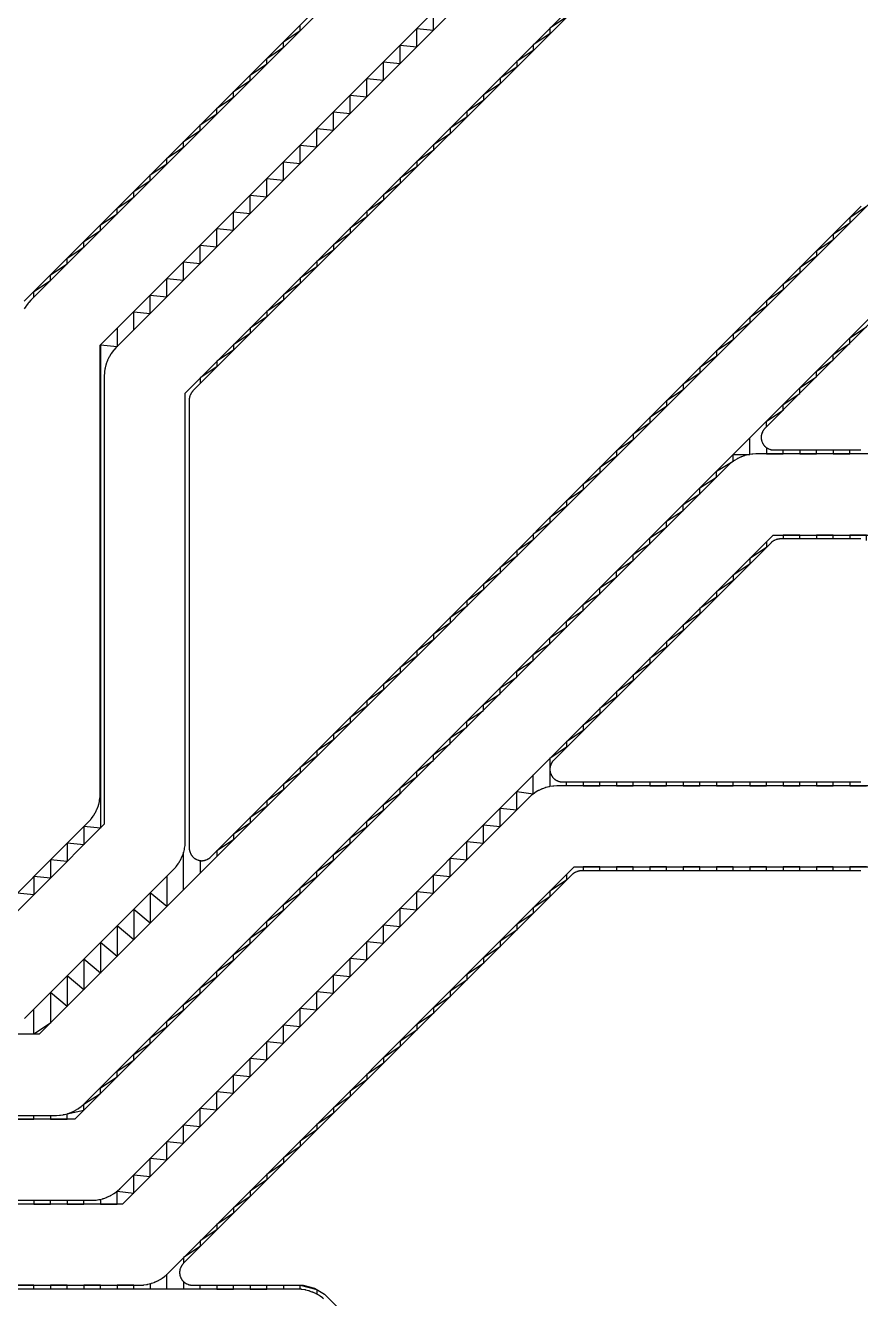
# Model space of a CAD drawing. Header units: metres. Extents: x 141.3 to 191.2, y -114.6 to -61.8.
# Drawn here: x 180.33 to 186.73, y -78.03 to -68.29 of the extents above; entities that cross this region are included whole.
import ezdxf

# ---------------------------------------------------------------- set-up
doc = ezdxf.new("R2010")
doc.units = ezdxf.units.M

msp = doc.modelspace()

# ---------------------------------------------------------------- linework, layer by layer
for points in [[(180.3215, -70.4029), (186.6982, -64.0262)], [(186.7247, -64.0427), (180.3747, -70.3927), (180.3733, -70.3942), (180.3718, -70.3957), (180.357, -70.4121), (180.3556, -70.4137), (180.3543, -70.4153), (180.353, -70.4169), (180.3517, -70.4186), (180.3386, -70.4363), (180.3373, -70.438), (180.3362, -70.4397), (180.335, -70.4415), (180.3339, -70.4432), (180.3226, -70.4622)], [(179.9583, -75.2423), (180.8133, -74.3873), (180.8147, -74.3858), (180.8162, -74.3843), (180.831, -74.3679), (180.8324, -74.3663), (180.8337, -74.3647), (180.835, -74.3631), (180.8363, -74.3614), (180.8494, -74.3437), (180.8507, -74.342), (180.8518, -74.3403), (180.853, -74.3385), (180.8541, -74.3368), (180.8654, -74.3178), (180.8665, -74.316), (180.8675, -74.3142), (180.8685, -74.3123), (180.8694, -74.3105), (180.8788, -74.2905), (180.8797, -74.2886), (180.8805, -74.2867), (180.8813, -74.2847), (180.882, -74.2828), (180.8895, -74.262), (180.8894, -74.262), (180.8901, -74.2602), (180.8907, -74.2581), (180.8913, -74.2561), (180.8919, -74.254), (180.8972, -74.2326), (180.8977, -74.2305), (180.8982, -74.2285), (180.8985, -74.2264), (180.8989, -74.2244), (180.9021, -74.2025), (180.9024, -74.2005), (180.9026, -74.1984), (180.9028, -74.1963), (180.9029, -74.1942), (180.904, -74.1722), (180.9041, -74.1701), (180.9041, -74.168), (180.9041, -70.7405), (186.757, -64.8876)], [(185.2007, -66.5827), (181.0257, -70.7577), (181.0243, -70.7592), (181.0228, -70.7607), (181.008, -70.7771), (181.0066, -70.7787), (181.0053, -70.7803), (181.004, -70.7819), (181.0027, -70.7836), (180.9896, -70.8013), (180.9883, -70.803), (180.9872, -70.8047), (180.986, -70.8065), (180.9849, -70.8082), (180.9736, -70.8272), (180.9725, -70.829), (180.9715, -70.8308), (180.9705, -70.8327), (180.9696, -70.8345), (180.9602, -70.8545), (180.9593, -70.8564), (180.9585, -70.8583), (180.9577, -70.8603), (180.957, -70.8622), (180.9495, -70.883), (180.9496, -70.883), (180.9489, -70.8848), (180.9483, -70.8869), (180.9477, -70.8889), (180.9471, -70.891), (180.9418, -70.9124), (180.9413, -70.9145), (180.9408, -70.9165), (180.9405, -70.9186), (180.9401, -70.9206), (180.9369, -70.9425), (180.9366, -70.9445), (180.9364, -70.9466), (180.9362, -70.9487), (180.9361, -70.9508), (180.935, -70.9728), (180.9349, -70.9749), (180.9349, -70.977), (180.9349, -74.4045), (179.9765, -75.3629)], [(180.3243, -75.8923), (181.4643, -74.7523), (181.4657, -74.7508), (181.4672, -74.7493), (181.482, -74.7329), (181.4834, -74.7313), (181.4847, -74.7297), (181.486, -74.7281), (181.4873, -74.7264), (181.5004, -74.7087), (181.5017, -74.707), (181.5028, -74.7053), (181.504, -74.7035), (181.5051, -74.7018), (181.5164, -74.6828), (181.5175, -74.681), (181.5185, -74.6792), (181.5195, -74.6773), (181.5204, -74.6755), (181.5298, -74.6555), (181.5307, -74.6536), (181.5315, -74.6517), (181.5323, -74.6497), (181.533, -74.6478), (181.5405, -74.627), (181.5404, -74.627), (181.5405, -74.6268), (181.5412, -74.6249), (181.5418, -74.6229), (181.5424, -74.621), (181.5429, -74.619), (181.5482, -74.5976), (181.5487, -74.5955), (181.5492, -74.5935), (181.5495, -74.5914), (181.5499, -74.5894), (181.5531, -74.5675), (181.5534, -74.5655), (181.5536, -74.5634), (181.5538, -74.5613), (181.5539, -74.5592), (181.555, -74.5372), (181.5551, -74.5351), (181.5551, -74.533), (181.5551, -71.1055), (185.5485, -67.1121)], [(185.5328, -67.1708), (181.6138, -71.0898), (181.6123, -71.0913), (181.6109, -71.0928), (181.6095, -71.0944), (181.6082, -71.096), (181.6069, -71.0976), (181.6056, -71.0992), (181.6044, -71.1009), (181.6032, -71.1027), (181.6021, -71.1044), (181.601, -71.1062), (181.5999, -71.108), (181.5989, -71.1098), (181.5979, -71.1117), (181.597, -71.1135), (181.5962, -71.1154), (181.5953, -71.1174), (181.592, -71.1255), (181.5912, -71.1274), (181.5905, -71.1294), (181.5898, -71.1314), (181.5892, -71.1333), (181.5886, -71.1353), (181.588, -71.1374), (181.5876, -71.1394), (181.5871, -71.1414), (181.5868, -71.1435), (181.5864, -71.1455), (181.5861, -71.1476), (181.5859, -71.1497), (181.5857, -71.1518), (181.5856, -71.1538), (181.5855, -71.1559), (181.5855, -71.158), (181.5855, -74.5878), (181.5855, -74.5899), (181.5856, -74.592), (181.5857, -74.5941), (181.5859, -74.5962), (181.5861, -74.5982), (181.5864, -74.6003), (181.5868, -74.6024), (181.5871, -74.6044), (181.5876, -74.6064), (181.588, -74.6085), (181.5886, -74.6105), (181.5892, -74.6125), (181.5898, -74.6145), (181.5905, -74.6165), (181.5912, -74.6184), (181.592, -74.6204), (181.5953, -74.6285), (181.5962, -74.6304), (181.597, -74.6323), (181.5979, -74.6342), (181.5989, -74.636), (181.5999, -74.6379), (181.601, -74.6397), (181.6021, -74.6414), (181.6032, -74.6432), (181.6044, -74.6449), (181.6056, -74.6466), (181.6069, -74.6483), (181.6082, -74.6499), (181.6095, -74.6515), (181.6109, -74.653), (181.6123, -74.6546), (181.6138, -74.6561), (181.6153, -74.6575), (181.6168, -74.6589), (181.6183, -74.6603), (181.6199, -74.6617), (181.6216, -74.663), (181.6232, -74.6642), (181.6249, -74.6655), (181.6266, -74.6666), (181.6284, -74.6678), (181.6302, -74.6689), (181.632, -74.6699), (181.6338, -74.6709), (181.6357, -74.6719), (181.6375, -74.6728), (181.6394, -74.6737), (181.6413, -74.6745), (181.6495, -74.6779), (181.6514, -74.6786), (181.6534, -74.6794), (181.6553, -74.68), (181.6573, -74.6807), (181.6593, -74.6812), (181.6613, -74.6818), (181.6634, -74.6823), (181.6654, -74.6827), (181.6675, -74.6831), (181.6695, -74.6834), (181.6716, -74.6837), (181.6737, -74.6839), (181.6757, -74.6841), (181.6778, -74.6842), (181.6799, -74.6843), (181.682, -74.6843), (181.6841, -74.6843), (181.6862, -74.6842), (181.6883, -74.6841), (181.6903, -74.6839), (181.6924, -74.6837), (181.6945, -74.6834), (181.6965, -74.6831), (181.6986, -74.6827), (181.7006, -74.6823), (181.7027, -74.6818), (181.7047, -74.6812), (181.7067, -74.6807), (181.7087, -74.68), (181.7106, -74.6794), (181.7126, -74.6786), (181.7145, -74.6779), (181.7227, -74.6745), (181.7246, -74.6737), (181.7265, -74.6728), (181.7283, -74.6719), (181.7302, -74.6709), (181.732, -74.6699), (181.7338, -74.6689), (181.7356, -74.6678), (181.7374, -74.6666), (181.7391, -74.6655), (181.7408, -74.6642), (181.7424, -74.663), (181.7441, -74.6617), (181.7457, -74.6603), (181.7472, -74.6589), (181.7487, -74.6575), (181.7502, -74.6561), (186.7303, -69.676)], [(181.16, -70.6234), (181.16, -70.4846), (181.2875, -70.4959), (181.2875, -70.3571), (181.415, -70.3684), (181.415, -70.2296), (181.5425, -70.2409), (181.5425, -70.1021), (181.67, -70.1134), (181.67, -69.9746), (181.7975, -69.9859), (181.7975, -69.8471), (181.925, -69.8584), (181.925, -69.7196), (182.0525, -69.7309), (182.0525, -69.5921), (182.18, -69.6034), (182.18, -69.4646), (182.3075, -69.4759), (182.3075, -69.3371), (182.435, -69.3484), (182.435, -69.2096), (182.5625, -69.2209), (182.5625, -69.0821), (182.69, -69.0934), (182.69, -68.9546), (182.8175, -68.9659), (182.8175, -68.8271), (182.945, -68.8384), (182.945, -68.6996), (183.0725, -68.7109), (183.0725, -68.5721), (183.2, -68.5834), (183.2, -68.4446), (183.3275, -68.4559), (183.3275, -68.3171), (183.455, -68.3284), (183.455, -68.1896)], [(180.395, -70.3724), (180.395, -70.3295), (180.5225, -70.2449), (180.5225, -70.202), (180.65, -70.1174), (180.65, -70.0745), (180.7775, -69.9899), (180.7775, -69.947), (180.905, -69.8624), (180.905, -69.8195), (181.0325, -69.7349), (181.0325, -69.692), (181.16, -69.6074), (181.16, -69.5645), (181.2875, -69.4799), (181.2875, -69.437), (181.415, -69.3524), (181.415, -69.3095), (181.5425, -69.2249), (181.5425, -69.182), (181.67, -69.0974), (181.67, -69.0545), (181.7975, -68.9699), (181.7975, -68.927), (181.925, -68.8424), (181.925, -68.7995), (182.0525, -68.7149), (182.0525, -68.672), (182.18, -68.5874), (182.18, -68.5445), (182.3075, -68.4599), (182.3075, -68.417), (182.435, -68.3324), (182.435, -68.2895)], [(184.475, -68.2285), (184.3475, -68.3131), (184.3475, -68.356), (184.22, -68.4406), (184.22, -68.4835), (184.0925, -68.5681), (184.0925, -68.611), (183.965, -68.6956), (183.965, -68.7385), (183.8375, -68.8231), (183.8375, -68.866), (183.71, -68.9506), (183.71, -68.9935), (183.5825, -69.0781), (183.5825, -69.121), (183.455, -69.2056), (183.455, -69.2485), (183.3275, -69.3331), (183.3275, -69.376), (183.2, -69.4606), (183.2, -69.5035), (183.0725, -69.5881), (183.0725, -69.631), (182.945, -69.7156), (182.945, -69.7585), (182.8175, -69.8431), (182.8175, -69.886), (182.69, -69.9706), (182.69, -70.0135), (182.5625, -70.0981), (182.5625, -70.141), (182.435, -70.2256), (182.435, -70.2685), (182.3075, -70.3531), (182.3075, -70.396), (182.18, -70.4806), (182.18, -70.5235), (182.0525, -70.6081), (182.0525, -70.651), (181.925, -70.7356), (181.925, -70.7785), (181.7975, -70.8631), (181.7975, -70.906), (181.67, -70.9906), (181.67, -71.0335)], [(186.8074, -69.6419), (180.4364, -76.0129), (178.81, -76.0129)], [(186.77, -69.6793), (186.6425, -69.7638), (186.6425, -69.8068), (186.515, -69.8913), (186.515, -69.9343), (186.3875, -70.0188), (186.3875, -70.0618), (186.26, -70.1463), (186.26, -70.1893), (186.1325, -70.2738), (186.1325, -70.3168), (186.005, -70.4013), (186.005, -70.4443), (185.8775, -70.5288), (185.8775, -70.5718), (185.75, -70.6563), (185.75, -70.6993), (185.6225, -70.7838), (185.6225, -70.8268), (185.495, -70.9113), (185.495, -70.9543), (185.3675, -71.0388), (185.3675, -71.0818), (185.24, -71.1663), (185.24, -71.2093), (185.1125, -71.2938), (185.1125, -71.3368), (184.985, -71.4213), (184.985, -71.4643), (184.8575, -71.5488), (184.8575, -71.5918), (184.73, -71.6763), (184.73, -71.7193), (184.6025, -71.8038), (184.6025, -71.8468), (184.475, -71.9313), (184.475, -71.9743), (184.3475, -72.0588), (184.3475, -72.1018), (184.22, -72.1863), (184.22, -72.2293), (184.0925, -72.3138), (184.0925, -72.3568), (183.965, -72.4413), (183.965, -72.4843), (183.8375, -72.5688), (183.8375, -72.6118), (183.71, -72.6963), (183.71, -72.7393), (183.5825, -72.8238), (183.5825, -72.8668), (183.455, -72.9513), (183.455, -72.9943), (183.3275, -73.0788), (183.3275, -73.1218), (183.2, -73.2063), (183.2, -73.2493), (183.0725, -73.3338), (183.0725, -73.3768), (182.945, -73.4613), (182.945, -73.5043), (182.8175, -73.5888), (182.8175, -73.6318), (182.69, -73.7163), (182.69, -73.7593), (182.5625, -73.8438), (182.5625, -73.8868), (182.435, -73.9713), (182.435, -74.0143), (182.3075, -74.0988), (182.3075, -74.1418), (182.18, -74.2263), (182.18, -74.2693), (182.0525, -74.3538), (182.0525, -74.3968), (181.925, -74.4813), (181.925, -74.5243), (181.7975, -74.6088), (181.7975, -74.6518)], [(178.81, -76.6331), (180.5648, -76.6331), (180.5669, -76.6331), (180.569, -76.633), (180.5911, -76.6319), (180.5932, -76.6318), (180.5952, -76.6316), (180.5973, -76.6314), (180.5994, -76.6311), (180.6212, -76.6279), (180.6233, -76.6275), (180.6253, -76.6272), (180.6274, -76.6267), (180.6294, -76.6262), (180.6508, -76.6209), (180.6529, -76.6203), (180.6549, -76.6198), (180.6568, -76.6191), (180.6588, -76.6185), (180.6796, -76.611), (180.6816, -76.6103), (180.6835, -76.6095), (180.6854, -76.6087), (180.6873, -76.6078), (180.7073, -76.5984), (180.7092, -76.5975), (180.711, -76.5965), (180.7129, -76.5955), (180.7147, -76.5944), (180.7336, -76.5831), (180.7354, -76.582), (180.7371, -76.5808), (180.7388, -76.5797), (180.7405, -76.5784), (180.7583, -76.5653), (180.7599, -76.564), (180.7616, -76.5627), (180.7632, -76.5614), (180.7647, -76.56), (180.7811, -76.5452), (180.7826, -76.5437), (180.7841, -76.5423), (187.194, -70.1324)], [(187.1446, -70.2248), (186.2796, -71.0898), (185.9926, -71.3768), (185.9912, -71.3783), (185.9897, -71.3798), (185.9884, -71.3813), (185.987, -71.3829), (185.9857, -71.3846), (185.9844, -71.3862), (185.9832, -71.3879), (185.982, -71.3896), (185.9809, -71.3914), (185.9798, -71.3932), (185.9788, -71.395), (185.9778, -71.3968), (185.9768, -71.3987), (185.9759, -71.4005), (185.975, -71.4024), (185.9742, -71.4043), (185.9708, -71.4125), (185.97, -71.4144), (185.9693, -71.4164), (185.9686, -71.4183), (185.968, -71.4203), (185.9674, -71.4223), (185.9669, -71.4243), (185.9664, -71.4264), (185.966, -71.4284), (185.9656, -71.4305), (185.9653, -71.4325), (185.965, -71.4346), (185.9648, -71.4367), (185.9646, -71.4387), (185.9645, -71.4408), (185.9644, -71.4429), (185.9644, -71.445), (185.9644, -71.4471), (185.9645, -71.4492), (185.9646, -71.4513), (185.9648, -71.4533), (185.965, -71.4554), (185.9653, -71.4575), (185.9656, -71.4595), (185.966, -71.4616), (185.9664, -71.4636), (185.9669, -71.4657), (185.9674, -71.4677), (185.968, -71.4697), (185.9686, -71.4717), (185.9693, -71.4736), (185.97, -71.4756), (185.9708, -71.4775), (185.9742, -71.4857), (185.975, -71.4876), (185.9759, -71.4895), (185.9768, -71.4913), (185.9778, -71.4932), (185.9788, -71.495), (185.9798, -71.4968), (185.9809, -71.4986), (185.982, -71.5004), (185.9832, -71.5021), (185.9844, -71.5038), (185.9857, -71.5054), (185.987, -71.5071), (185.9884, -71.5087), (185.9897, -71.5102), (185.9912, -71.5117), (185.9926, -71.5132), (185.9941, -71.5147), (185.9956, -71.5161), (185.9972, -71.5175), (185.9988, -71.5188), (186.0004, -71.5201), (186.0021, -71.5214), (186.0038, -71.5226), (186.0055, -71.5238), (186.0072, -71.5249), (186.009, -71.526), (186.0108, -71.5271), (186.0127, -71.5281), (186.0145, -71.5291), (186.0164, -71.53), (186.0183, -71.5308), (186.0202, -71.5317), (186.0283, -71.535), (186.0303, -71.5358), (186.0322, -71.5365), (186.0342, -71.5372), (186.0362, -71.5378), (186.0382, -71.5384), (186.0402, -71.539), (186.0422, -71.5394), (186.0443, -71.5399), (186.0463, -71.5402), (186.0484, -71.5406), (186.0504, -71.5409), (186.0525, -71.5411), (186.0546, -71.5413), (186.0567, -71.5414), (186.0588, -71.5415), (186.0609, -71.5415), (186.7235, -71.5415), (186.7256, -71.5415), (186.7277, -71.5414)], [(181.0325, -70.6121), (181.0325, -70.7509), (180.905, -70.7396), (180.905, -74.4344), (180.7775, -74.4231), (180.7775, -74.5619), (180.65, -74.5506), (180.65, -74.6894), (180.5225, -74.6781), (180.5225, -74.8169), (180.395, -74.8056), (180.395, -74.9444), (180.2675, -74.9331), (180.2675, -75.0719), (180.14, -75.0606), (180.14, -75.1994), (180.0125, -75.1881), (180.0125, -75.3269), (179.885, -75.2966), (179.885, -75.3629), (179.7575, -75.3629), (179.7575, -75.3323)], [(186.005, -71.3644), (186.005, -71.3214), (186.1325, -71.2369), (186.1325, -71.1939), (186.26, -71.1094), (186.26, -71.0664), (186.3875, -70.9819), (186.3875, -70.9389), (186.515, -70.8544), (186.515, -70.8114), (186.6425, -70.7269), (186.6425, -70.6839), (186.77, -70.5994)], [(180.2675, -76.6629), (180.395, -76.6629), (180.395, -76.6331), (180.5225, -76.6331), (180.5225, -76.6629), (180.65, -76.6629), (180.65, -76.6211), (180.7775, -76.5939), (180.7775, -76.5484), (180.905, -76.4664), (180.905, -76.4214), (181.0325, -76.3389), (181.0325, -76.2939), (181.16, -76.2114), (181.16, -76.1664), (181.2875, -76.0839), (181.2875, -76.0389), (181.415, -75.9564), (181.415, -75.9114), (181.5425, -75.8289), (181.5425, -75.7839), (181.67, -75.7014), (181.67, -75.6564), (181.7975, -75.5739), (181.7975, -75.5289), (181.925, -75.4464), (181.925, -75.4014), (182.0525, -75.3189), (182.0525, -75.2739), (182.18, -75.1914), (182.18, -75.1464), (182.3075, -75.0639), (182.3075, -75.0189), (182.435, -74.9364), (182.435, -74.8914), (182.5625, -74.8089), (182.5625, -74.7639), (182.69, -74.6814), (182.69, -74.6364), (182.8175, -74.5539), (182.8175, -74.5089), (182.945, -74.4264), (182.945, -74.3814), (183.0725, -74.2989), (183.0725, -74.2539), (183.2, -74.1714), (183.2, -74.1264), (183.3275, -74.0439), (183.3275, -73.9989), (183.455, -73.9164), (183.455, -73.8714), (183.5825, -73.7889), (183.5825, -73.7439), (183.71, -73.6614), (183.71, -73.6164), (183.8375, -73.5339), (183.8375, -73.4889), (183.965, -73.4064), (183.965, -73.3614), (184.0925, -73.2789), (184.0925, -73.2339), (184.22, -73.1514), (184.22, -73.1064), (184.3475, -73.0239), (184.3475, -72.9789), (184.475, -72.8964), (184.475, -72.8514), (184.6025, -72.7689), (184.6025, -72.7239), (184.73, -72.6414), (184.73, -72.5964), (184.8575, -72.5139), (184.8575, -72.4689), (184.985, -72.3864), (184.985, -72.3414), (185.1125, -72.2589), (185.1125, -72.2139), (185.24, -72.1314), (185.24, -72.0864), (185.3675, -72.0039), (185.3675, -71.9589), (185.495, -71.8764), (185.495, -71.8314), (185.6225, -71.7489), (185.6225, -71.7039), (185.75, -71.6283), (185.75, -71.5764), (185.8775, -71.5763), (185.8775, -71.4489)], [(186.811, -71.5719), (185.928, -71.5719), (185.9259, -71.5719), (185.9238, -71.572), (185.9018, -71.5731), (185.8997, -71.5732), (185.8976, -71.5734), (185.8955, -71.5736), (185.8935, -71.5739), (185.8716, -71.5771), (185.8696, -71.5775), (185.8675, -71.5778), (185.8655, -71.5783), (185.8634, -71.5788), (185.842, -71.5841), (185.84, -71.5847), (185.838, -71.5852), (185.836, -71.5859), (185.834, -71.5865), (185.8132, -71.594), (185.8113, -71.5947), (185.8093, -71.5955), (185.8074, -71.5963), (185.8055, -71.5972), (185.7855, -71.6066), (185.7837, -71.6075), (185.7818, -71.6085), (185.78, -71.6095), (185.7782, -71.6106), (185.7592, -71.6219), (185.7575, -71.623), (185.7557, -71.6242), (185.754, -71.6253), (185.7523, -71.6266), (185.7346, -71.6397), (185.7329, -71.641), (185.7313, -71.6423), (185.7297, -71.6436), (185.7281, -71.645), (185.7117, -71.6598), (185.7102, -71.6613), (185.7087, -71.6627), (180.7085, -76.6629), (178.81, -76.6629)], [(186.005, -71.5235), (186.005, -71.5719), (186.1325, -71.5719), (186.1325, -71.5415), (186.26, -71.5415), (186.26, -71.5719), (186.3875, -71.5719), (186.3875, -71.5415), (186.515, -71.5415), (186.515, -71.5719), (186.6425, -71.5719), (186.6425, -71.5415)], [(178.81, -77.2831), (180.837, -77.2831), (180.8391, -77.2831), (180.8412, -77.283), (180.8632, -77.2819), (180.8653, -77.2818), (180.8674, -77.2816), (180.8695, -77.2814), (180.8715, -77.2811), (180.8934, -77.2779), (180.8954, -77.2775), (180.8975, -77.2772), (180.8995, -77.2767), (180.9016, -77.2762), (180.923, -77.2709), (180.925, -77.2703), (180.927, -77.2698), (180.929, -77.2691), (180.931, -77.2685), (180.9518, -77.261), (180.9537, -77.2603), (180.9557, -77.2595), (180.9576, -77.2587), (180.9595, -77.2578), (180.9795, -77.2484), (180.9813, -77.2475), (180.9832, -77.2465), (180.985, -77.2455), (180.9868, -77.2444), (181.0058, -77.2331), (181.0075, -77.232), (181.0093, -77.2308), (181.011, -77.2297), (181.0127, -77.2284), (181.0304, -77.2153), (181.0321, -77.214), (181.0337, -77.2127), (181.0353, -77.2114), (181.0369, -77.21), (181.0533, -77.1952), (181.0548, -77.1937), (181.0563, -77.1923), (186.0565, -72.1921), (186.811, -72.1921)], [(186.7277, -72.2226), (186.7256, -72.2225), (186.7235, -72.2225), (186.109, -72.2225), (186.1069, -72.2225), (186.1048, -72.2226), (186.1028, -72.2227), (186.1007, -72.2229), (186.0986, -72.2231), (186.0965, -72.2234), (186.0945, -72.2238), (186.0924, -72.2241), (186.0904, -72.2246), (186.0884, -72.225), (186.0863, -72.2256), (186.0843, -72.2262), (186.0824, -72.2268), (186.0804, -72.2275), (186.0784, -72.2282), (186.0765, -72.229), (186.0684, -72.2323), (186.0664, -72.2332), (186.0645, -72.234), (186.0627, -72.2349), (186.0608, -72.2359), (186.059, -72.2369), (186.0572, -72.238), (186.0554, -72.2391), (186.0537, -72.2402), (186.0519, -72.2414), (186.0502, -72.2426), (186.0486, -72.2439), (186.047, -72.2452), (186.0454, -72.2465), (186.0438, -72.2479), (186.0423, -72.2493), (186.0408, -72.2508), (184.3748, -73.9168), (184.3733, -73.9183), (184.3719, -73.9198), (184.3705, -73.9213), (184.3692, -73.9229), (184.3679, -73.9246), (184.3666, -73.9262), (184.3654, -73.9279), (184.3642, -73.9296), (184.3631, -73.9314), (184.362, -73.9332), (184.3609, -73.935), (184.3599, -73.9368), (184.359, -73.9387), (184.358, -73.9405), (184.3572, -73.9424), (184.3563, -73.9443), (184.353, -73.9525), (184.3522, -73.9544), (184.3515, -73.9564), (184.3508, -73.9583), (184.3502, -73.9603), (184.3496, -73.9623), (184.3491, -73.9643), (184.3486, -73.9664), (184.3481, -73.9684), (184.3478, -73.9705), (184.3474, -73.9725), (184.3472, -73.9746), (184.3469, -73.9767), (184.3467, -73.9787), (184.3466, -73.9808), (184.3465, -73.9829), (184.3465, -73.985), (184.3465, -73.9871), (184.3466, -73.9892), (184.3467, -73.9913), (184.3469, -73.9933), (184.3472, -73.9954), (184.3474, -73.9975), (184.3478, -73.9995), (184.3481, -74.0016), (184.3486, -74.0036), (184.3491, -74.0057), (184.3496, -74.0077), (184.3502, -74.0097), (184.3508, -74.0117), (184.3515, -74.0136), (184.3522, -74.0156), (184.353, -74.0175), (184.3563, -74.0257), (184.3572, -74.0276), (184.358, -74.0295), (184.359, -74.0313), (184.3599, -74.0332), (184.3609, -74.035), (184.362, -74.0368), (184.3631, -74.0386), (184.3642, -74.0404), (184.3654, -74.0421), (184.3666, -74.0438), (184.3679, -74.0454), (184.3692, -74.0471), (184.3705, -74.0487), (184.3719, -74.0502), (184.3733, -74.0517), (184.3748, -74.0532), (184.3763, -74.0547), (184.3778, -74.0561), (184.3794, -74.0575), (184.381, -74.0588), (184.3826, -74.0601), (184.3842, -74.0614), (184.3859, -74.0626), (184.3877, -74.0638), (184.3894, -74.0649), (184.3912, -74.066), (184.393, -74.0671), (184.3948, -74.0681), (184.3967, -74.0691), (184.3985, -74.07), (184.4004, -74.0708), (184.4024, -74.0717), (184.4105, -74.075), (184.4124, -74.0758), (184.4144, -74.0765), (184.4164, -74.0772), (184.4183, -74.0778), (184.4203, -74.0784), (184.4224, -74.079), (184.4244, -74.0794), (184.4264, -74.0799), (184.4285, -74.0802), (184.4305, -74.0806), (184.4326, -74.0809), (184.4347, -74.0811), (184.4368, -74.0813), (184.4388, -74.0814), (184.4409, -74.0815), (184.443, -74.0815), (186.7235, -74.0815), (186.7256, -74.0815), (186.7277, -74.0814)], [(186.005, -72.2436), (186.005, -72.2865), (185.8775, -72.3711), (185.8775, -72.414), (185.75, -72.4986), (185.75, -72.5415), (185.6225, -72.6261), (185.6225, -72.669), (185.495, -72.7536), (185.495, -72.7965), (185.3675, -72.8811), (185.3675, -72.924), (185.24, -73.0086), (185.24, -73.0515), (185.1125, -73.1361), (185.1125, -73.179), (184.985, -73.2636), (184.985, -73.3065), (184.8575, -73.3911), (184.8575, -73.434), (184.73, -73.5186), (184.73, -73.5615), (184.6025, -73.6461), (184.6025, -73.689), (184.475, -73.7736), (184.475, -73.8165), (184.3475, -73.9011), (184.3475, -73.9721)], [(186.77, -72.235), (186.77, -72.1921), (186.6425, -72.1921), (186.6425, -72.2225), (186.515, -72.2225), (186.515, -72.1921), (186.3875, -72.1921), (186.3875, -72.2225), (186.26, -72.2225), (186.26, -72.1921), (186.1325, -72.1921), (186.1325, -72.2225)], [(180.905, -77.2754), (180.905, -77.3129), (181.0325, -77.3129), (181.0325, -77.2137), (181.16, -77.2274), (181.16, -77.0886), (181.2875, -77.0999), (181.2875, -76.9611), (181.415, -76.9724), (181.415, -76.8336), (181.5425, -76.8449), (181.5425, -76.7061), (181.67, -76.7174), (181.67, -76.5786), (181.7975, -76.5899), (181.7975, -76.4511), (181.925, -76.4624), (181.925, -76.3236), (182.0525, -76.3349), (182.0525, -76.1961), (182.18, -76.2074), (182.18, -76.0686), (182.3075, -76.0799), (182.3075, -75.9411), (182.435, -75.9524), (182.435, -75.8136), (182.5625, -75.8249), (182.5625, -75.6861), (182.69, -75.6974), (182.69, -75.5586), (182.8175, -75.5699), (182.8175, -75.4311), (182.945, -75.4424), (182.945, -75.3036), (183.0725, -75.3149), (183.0725, -75.1761), (183.2, -75.1874), (183.2, -75.0486), (183.3275, -75.0599), (183.3275, -74.9211), (183.455, -74.9324), (183.455, -74.7936), (183.5825, -74.8049), (183.5825, -74.6661), (183.71, -74.6774), (183.71, -74.5386), (183.8375, -74.5499), (183.8375, -74.4111), (183.965, -74.4224), (183.965, -74.2836), (184.0925, -74.2949), (184.0925, -74.1561), (184.22, -74.1727), (184.22, -74.0286)], [(184.3475, -73.9979), (184.3475, -74.1172)], [(186.811, -74.1119), (184.404, -74.1119), (184.4019, -74.1119), (184.3998, -74.112), (184.3778, -74.1131), (184.3757, -74.1132), (184.3736, -74.1134), (184.3715, -74.1136), (184.3695, -74.1139), (184.3476, -74.1171), (184.3456, -74.1175), (184.3435, -74.1178), (184.3415, -74.1183), (184.3394, -74.1188), (184.318, -74.1241), (184.316, -74.1247), (184.314, -74.1252), (184.312, -74.1259), (184.31, -74.1265), (184.2892, -74.134), (184.2873, -74.1347), (184.2853, -74.1355), (184.2834, -74.1363), (184.2815, -74.1372), (184.2615, -74.1466), (184.2597, -74.1475), (184.2578, -74.1485), (184.256, -74.1495), (184.2542, -74.1506), (184.2352, -74.1619), (184.2335, -74.163), (184.2317, -74.1642), (184.23, -74.1653), (184.2283, -74.1666), (184.2106, -74.1797), (184.2089, -74.181), (184.2073, -74.1823), (184.2057, -74.1836), (184.2041, -74.185), (184.1877, -74.1998), (184.1862, -74.2013), (184.1847, -74.2027), (181.0745, -77.3129), (178.81, -77.3129)], [(184.475, -74.1119), (184.475, -74.0815), (184.6025, -74.0815), (184.6025, -74.1119), (184.73, -74.1119), (184.73, -74.0815), (184.8575, -74.0815), (184.8575, -74.1119), (184.985, -74.1119), (184.985, -74.0815), (185.1125, -74.0815), (185.1125, -74.1119), (185.24, -74.1119), (185.24, -74.0815), (185.3675, -74.0815), (185.3675, -74.1119), (185.495, -74.1119), (185.495, -74.0815), (185.6225, -74.0815), (185.6225, -74.1119), (185.75, -74.1119), (185.75, -74.0815), (185.8775, -74.0815), (185.8775, -74.1119), (186.005, -74.1119), (186.005, -74.0815), (186.1325, -74.0815), (186.1325, -74.1119), (186.26, -74.1119), (186.26, -74.0815), (186.3875, -74.0815), (186.3875, -74.1119), (186.515, -74.1119), (186.515, -74.0815), (186.6425, -74.0815), (186.6425, -74.1119), (186.77, -74.1119)], [(181.67, -74.6835), (181.67, -74.7793), (181.5425, -74.9068), (181.5425, -74.6204)], [(178.81, -77.9331), (181.203, -77.9331), (181.2051, -77.9331), (181.2072, -77.933), (181.2292, -77.9319), (181.2313, -77.9318), (181.2334, -77.9316), (181.2355, -77.9314), (181.2375, -77.9311), (181.2594, -77.9279), (181.2614, -77.9275), (181.2635, -77.9272), (181.2655, -77.9267), (181.2676, -77.9262), (181.289, -77.9209), (181.291, -77.9203), (181.293, -77.9198), (181.295, -77.9191), (181.297, -77.9185), (181.3178, -77.911), (181.3197, -77.9103), (181.3217, -77.9095), (181.3236, -77.9087), (181.3255, -77.9078), (181.3455, -77.8984), (181.3473, -77.8975), (181.3492, -77.8965), (181.351, -77.8955), (181.3528, -77.8944), (181.3718, -77.8831), (181.3735, -77.882), (181.3753, -77.8808), (181.377, -77.8797), (181.3787, -77.8784), (181.3964, -77.8653), (181.3981, -77.864), (181.3997, -77.8627), (181.4013, -77.8614), (181.4029, -77.86), (181.4193, -77.8452), (181.4208, -77.8437), (181.4223, -77.8423), (184.5325, -74.7321), (186.811, -74.7321)], [(181.415, -74.8016), (181.415, -75.0343), (181.2875, -74.9291), (181.2875, -75.1618), (181.16, -75.0566), (181.16, -75.2893), (181.0325, -75.1841), (181.0325, -75.4168), (180.905, -75.3116), (180.905, -75.5443), (180.7775, -75.4391), (180.7775, -75.6718), (180.65, -75.5666), (180.65, -75.7993), (180.5225, -75.6941), (180.5225, -75.9268), (180.395, -76.0129), (180.395, -75.8216)], [(186.7277, -74.7626), (186.7256, -74.7625), (186.7235, -74.7625), (184.585, -74.7625), (184.5829, -74.7625), (184.5808, -74.7626), (184.5788, -74.7627), (184.5767, -74.7629), (184.5746, -74.7631), (184.5725, -74.7634), (184.5705, -74.7638), (184.5684, -74.7641), (184.5664, -74.7646), (184.5644, -74.765), (184.5623, -74.7656), (184.5603, -74.7662), (184.5584, -74.7668), (184.5564, -74.7675), (184.5544, -74.7682), (184.5525, -74.769), (184.5444, -74.7723), (184.5424, -74.7732), (184.5405, -74.774), (184.5387, -74.7749), (184.5368, -74.7759), (184.535, -74.7769), (184.5332, -74.778), (184.5314, -74.7791), (184.5297, -74.7802), (184.5279, -74.7814), (184.5262, -74.7826), (184.5246, -74.7839), (184.523, -74.7852), (184.5214, -74.7865), (184.5198, -74.7879), (184.5183, -74.7893), (184.5168, -74.7908), (182.5091, -76.7984), (181.5398, -77.7678), (181.5383, -77.7693), (181.5369, -77.7708), (181.5355, -77.7723), (181.5342, -77.7739), (181.5329, -77.7756), (181.5316, -77.7772), (181.5304, -77.7789), (181.5292, -77.7806), (181.5281, -77.7824), (181.527, -77.7842), (181.5259, -77.786), (181.5249, -77.7878), (181.524, -77.7897), (181.523, -77.7915), (181.5222, -77.7934), (181.5213, -77.7953), (181.518, -77.8035), (181.5172, -77.8054), (181.5165, -77.8074), (181.5158, -77.8093), (181.5152, -77.8113), (181.5146, -77.8133), (181.5141, -77.8153), (181.5136, -77.8174), (181.5131, -77.8194), (181.5128, -77.8215), (181.5124, -77.8235), (181.5122, -77.8256), (181.5119, -77.8277), (181.5117, -77.8297), (181.5116, -77.8318), (181.5115, -77.8339), (181.5115, -77.836), (181.5115, -77.8381), (181.5116, -77.8402), (181.5117, -77.8423), (181.5119, -77.8443), (181.5122, -77.8464), (181.5124, -77.8485), (181.5128, -77.8505), (181.5131, -77.8526), (181.5136, -77.8546), (181.5141, -77.8567), (181.5146, -77.8587), (181.5152, -77.8607), (181.5158, -77.8627), (181.5165, -77.8646), (181.5172, -77.8666), (181.518, -77.8685), (181.5213, -77.8767), (181.5222, -77.8786), (181.523, -77.8805), (181.524, -77.8823), (181.5249, -77.8842), (181.5259, -77.886), (181.527, -77.8878), (181.5281, -77.8896), (181.5292, -77.8914), (181.5304, -77.8931), (181.5316, -77.8948), (181.5329, -77.8964), (181.5342, -77.8981), (181.5355, -77.8997), (181.5369, -77.9012), (181.5383, -77.9027), (181.5398, -77.9042), (181.5413, -77.9057), (181.5428, -77.9071), (181.5444, -77.9085), (181.546, -77.9098), (181.5476, -77.9111), (181.5492, -77.9124), (181.5509, -77.9136), (181.5527, -77.9148), (181.5544, -77.9159), (181.5562, -77.917), (181.558, -77.9181), (181.5598, -77.9191), (181.5617, -77.9201), (181.5635, -77.921), (181.5654, -77.9218), (181.5674, -77.9227), (181.5755, -77.926), (181.5774, -77.9268), (181.5794, -77.9275), (181.5814, -77.9282), (181.5833, -77.9288), (181.5853, -77.9294), (181.5874, -77.93), (181.5894, -77.9304), (181.5914, -77.9309), (181.5935, -77.9312), (181.5955, -77.9316), (181.5976, -77.9319), (181.5997, -77.9321), (181.6018, -77.9323), (181.6038, -77.9324), (181.6059, -77.9325), (181.608, -77.9325), (182.4578, -77.9325), (182.5444, -77.9557), (182.6221, -78.0005), (183.7548, -79.1332)], [(184.475, -74.7896), (184.475, -74.8325), (184.3475, -74.9171), (184.3475, -74.96), (184.22, -75.0446), (184.22, -75.0875), (184.0925, -75.1721), (184.0925, -75.215), (183.965, -75.2996), (183.965, -75.3425), (183.8375, -75.4271), (183.8375, -75.47), (183.71, -75.5546), (183.71, -75.5975), (183.5825, -75.6821), (183.5825, -75.725), (183.455, -75.8096), (183.455, -75.8525), (183.3275, -75.9371), (183.3275, -75.98), (183.2, -76.0646), (183.2, -76.1075), (183.0725, -76.1921), (183.0725, -76.235), (182.945, -76.3196), (182.945, -76.3625), (182.8175, -76.4471), (182.8175, -76.49), (182.69, -76.5746), (182.69, -76.6175), (182.5625, -76.7021), (182.5625, -76.745), (182.435, -76.8296), (182.435, -76.8725), (182.3075, -76.9571), (182.3075, -77), (182.18, -77.0846), (182.18, -77.1275), (182.0525, -77.2121), (182.0525, -77.255), (181.925, -77.3396), (181.925, -77.3825), (181.7975, -77.4671), (181.7975, -77.51), (181.67, -77.5946), (181.67, -77.6375), (181.5425, -77.7221), (181.5425, -77.765)], [(186.77, -74.7321), (186.6425, -74.7321), (186.6425, -74.7625), (186.515, -74.7625), (186.515, -74.7321), (186.3875, -74.7321), (186.3875, -74.7625), (186.26, -74.7625), (186.26, -74.7321), (186.1325, -74.7321), (186.1325, -74.7625), (186.005, -74.7625), (186.005, -74.7321), (185.8775, -74.7321), (185.8775, -74.7625), (185.75, -74.7625), (185.75, -74.7321), (185.6225, -74.7321), (185.6225, -74.7625), (185.495, -74.7625), (185.495, -74.7321), (185.3675, -74.7321), (185.3675, -74.7625), (185.24, -74.7625), (185.24, -74.7321), (185.1125, -74.7321), (185.1125, -74.7625), (184.985, -74.7625), (184.985, -74.7321), (184.8575, -74.7321), (184.8575, -74.7625), (184.73, -74.7625), (184.73, -74.7321), (184.6025, -74.7321), (184.6025, -74.7625)], [(180.2675, -77.2831), (180.395, -77.2831), (180.395, -77.3129), (180.5225, -77.3129), (180.5225, -77.2831), (180.65, -77.2831), (180.65, -77.3129), (180.7775, -77.3129), (180.7775, -77.2831)], [(181.2875, -77.9212), (181.2875, -77.9629), (181.16, -77.9629), (181.16, -77.9331), (181.0325, -77.9331), (181.0325, -77.9629), (180.905, -77.9629), (180.905, -77.9331), (180.7775, -77.9331), (180.7775, -77.9629), (180.65, -77.9629), (180.65, -77.9331), (180.5225, -77.9331), (180.5225, -77.9629), (180.395, -77.9629), (180.395, -77.9331), (180.2675, -77.9331)], [(181.5425, -77.9068), (181.5425, -77.9629), (181.415, -77.9629), (181.415, -77.849)], [(181.67, -77.9629), (181.67, -77.9325), (181.7975, -77.9325), (181.7975, -77.9629), (181.925, -77.9629), (181.925, -77.9325), (182.0525, -77.9325), (182.0525, -77.9629), (182.18, -77.9629), (182.18, -77.9325), (182.3075, -77.9325), (182.3075, -77.9629)], [(182.435, -77.9639), (182.435, -77.9325), (182.5625, -77.9661), (182.5625, -78.0014)], [(182.6129, -78.036), (182.6113, -78.0346), (182.6097, -78.0333), (182.6081, -78.032), (182.6064, -78.0307), (182.5887, -78.0176), (182.587, -78.0163), (182.5853, -78.0152), (182.5835, -78.014), (182.5818, -78.0129), (182.5628, -78.0016), (182.561, -78.0005), (182.5592, -77.9995), (182.5573, -77.9985), (182.5555, -77.9976), (182.5355, -77.9882), (182.5336, -77.9873), (182.5317, -77.9865), (182.5297, -77.9857), (182.5278, -77.985), (182.507, -77.9775), (182.507, -77.9776), (182.5052, -77.9769), (182.5031, -77.9763), (182.5011, -77.9757), (182.499, -77.9751), (182.4776, -77.9698), (182.4755, -77.9693), (182.4735, -77.9688), (182.4714, -77.9685), (182.4694, -77.9681), (182.4475, -77.9649), (182.4455, -77.9646), (182.4434, -77.9644), (182.4413, -77.9642), (182.4392, -77.9641), (182.4172, -77.963), (182.4151, -77.9629), (182.413, -77.9629), (178.81, -77.9629)]]:
    msp.add_lwpolyline(points)

doc.saveas('drawing.dxf')
